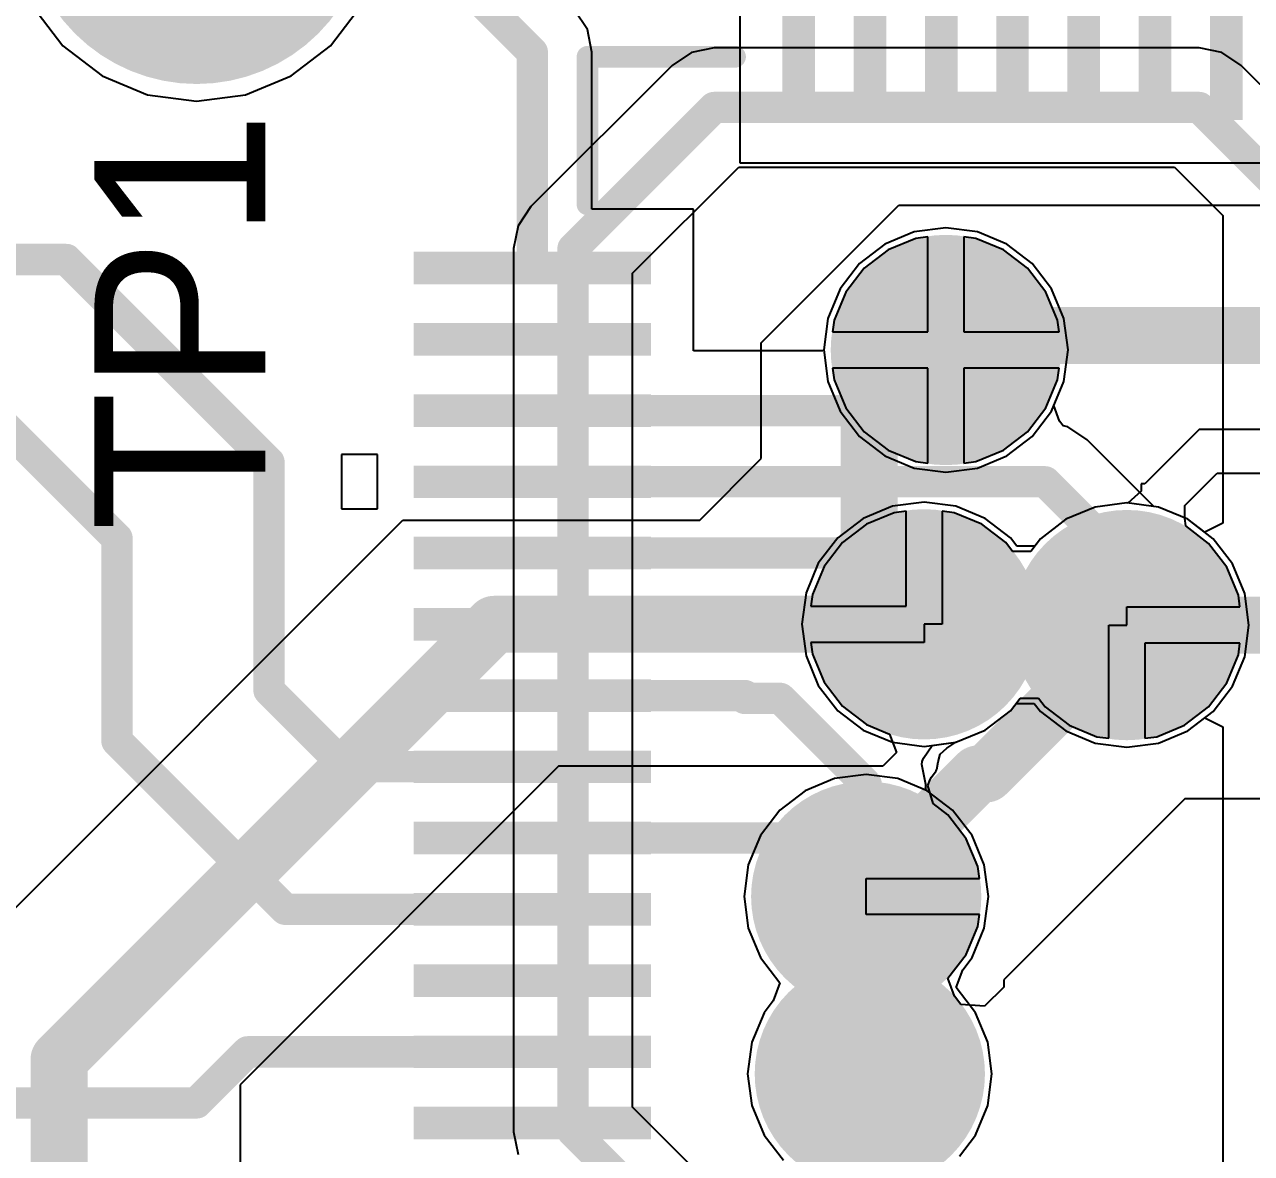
# Model space of a CAD drawing. Header units: millimetres. Extents: x -51 to 108, y 36 to 112.
# Drawn here: x 72.38 to 80.99, y 63.09 to 71.02 of the extents above; entities that cross this region are included whole.
import ezdxf

# ---------------------------------------------------------------- set-up
doc = ezdxf.new("R2010")
doc.units = ezdxf.units.MM
for name, color, linetype in [('BottomLayer', 5, 'Continuous'), ('BottomSolder', 6, 'Continuous'), ('InternalPlane1', 76, 'Continuous'), ('MidLayer1', 16, 'Continuous'), ('PadHoleLayer', 156, 'Continuous'), ('TopLayer', 1, 'Continuous'), ('TopOverlay', 2, 'Continuous'), ('TopSolder', 216, 'Continuous'), ('ViaHoleLayer', 16, 'Continuous')]:
    doc.layers.add(name, color=color, linetype=linetype)

# ---------------------------------------------------------------- blocks, each defined once
blk = doc.blocks.new('TP1_94')
at = {"layer": 'BottomLayer', "const_width": 1.016}
blk.add_lwpolyline([(-0.508, 0, 1), (0.508, 0, 1)], format="xyb", close=True, dxfattribs=at)
at = {"layer": 'BottomSolder', "const_width": 1.1176}
blk.add_lwpolyline([(-0.5588, 0, 1), (0.5588, 0, 1)], format="xyb", close=True, dxfattribs=at)
at = {"layer": 'InternalPlane1', "const_width": 0.9525}
blk.add_lwpolyline([(-0.4763, 0, 1), (0.4763, 0, 1)], format="xyb", close=True, dxfattribs=at)
at = {"layer": 'MidLayer1', "const_width": 1.016}
blk.add_lwpolyline([(-0.508, 0, 1), (0.508, 0, 1)], format="xyb", close=True, dxfattribs=at)
at = {"layer": 'PadHoleLayer', "const_width": 0.4445}
blk.add_lwpolyline([(-0.2223, 0, 1), (0.2223, 0, 1)], format="xyb", close=True, dxfattribs=at)
at = {"layer": 'TopLayer', "const_width": 1.016}
blk.add_lwpolyline([(-0.508, 0, 1), (0.508, 0, 1)], format="xyb", close=True, dxfattribs=at)
at = {"layer": 'TopOverlay'}
for points, const_width in [([(1.1179, 0, 1), (-1.1179, 0, 1)], 0.1778), ([(-1.1623, 0, 1), (-1.0734, 0, 1)], 0.0889), ([(1.0734, 0, 1), (1.1623, 0, 1)], 0.0889)]:
    blk.add_lwpolyline(points, format="xyb", close=True, dxfattribs=dict(at, const_width=const_width))
at = {"layer": 'TopSolder', "const_width": 1.1176}
blk.add_lwpolyline([(-0.5588, 0, 1), (0.5588, 0, 1)], format="xyb", close=True, dxfattribs=at)
blk = doc.blocks.new('PAG64_100')
at = {"layer": 'TopLayer'}
for points in [[(-6.4516, -0.6357), (-6.4516, -0.8643), (-4.7879, -0.6357), (-4.7879, -0.8643)], [(-6.4516, -1.1357), (-6.4516, -1.3643), (-4.7879, -1.1357), (-4.7879, -1.3643)], [(-6.4516, -1.6357), (-6.4516, -1.8643), (-4.7879, -1.6357), (-4.7879, -1.8643)], [(-6.4516, -2.1357), (-6.4516, -2.3643), (-4.7879, -2.1357), (-4.7879, -2.3643)], [(-6.4516, -2.6357), (-6.4516, -2.8643), (-4.7879, -2.6357), (-4.7879, -2.8643)], [(-6.4516, -3.1357), (-6.4516, -3.3643), (-4.7879, -3.1357), (-4.7879, -3.3643)], [(-6.4516, -3.6357), (-6.4516, -3.8643), (-4.7879, -3.6357), (-4.7879, -3.8643)], [(-3.6357, -4.7879), (-3.8643, -4.7879), (-3.6357, -6.4516), (-3.8643, -6.4516)], [(-3.1357, -4.7879), (-3.3643, -4.7879), (-3.1357, -6.4516), (-3.3643, -6.4516)], [(-2.6357, -4.7879), (-2.8643, -4.7879), (-2.6357, -6.4516), (-2.8643, -6.4516)], [(-2.1357, -4.7879), (-2.3643, -4.7879), (-2.1357, -6.4516), (-2.3643, -6.4516)], [(-1.6357, -4.7879), (-1.8643, -4.7879), (-1.6357, -6.4516), (-1.8643, -6.4516)], [(-1.1357, -4.7879), (-1.3643, -4.7879), (-1.1357, -6.4516), (-1.3643, -6.4516)], [(-0.6357, -4.7879), (-0.8643, -4.7879), (-0.6357, -6.4516), (-0.8643, -6.4516)], [(-0.1357, -4.7879), (-0.3643, -4.7879), (-0.1357, -6.4516), (-0.3643, -6.4516)], [(0.3643, -4.7879), (0.1357, -4.7879), (0.3643, -6.4516), (0.1357, -6.4516)], [(0.8643, -4.7879), (0.6357, -4.7879), (0.8643, -6.4516), (0.6357, -6.4516)], [(1.3643, -4.7879), (1.1357, -4.7879), (1.3643, -6.4516), (1.1357, -6.4516)], [(1.8643, -4.7879), (1.6357, -4.7879), (1.8643, -6.4516), (1.6357, -6.4516)], [(2.3643, -4.7879), (2.1357, -4.7879), (2.3643, -6.4516), (2.1357, -6.4516)]]:
    blk.add_solid(points, dxfattribs=at)
at = {"layer": 'TopOverlay'}
for p, q in [((-2.0595, -6.7056), (-2.4405, -6.7056)), ((-2.4405, -6.7056), (-2.4405, -6.9596)), ((-2.0595, -6.9596), (-2.0595, -6.7056)), ((-2.4405, -6.9596), (-2.0595, -6.9596))]:
    blk.add_line(p, q, dxfattribs=at)
at = {"layer": 'TopOverlay', "const_width": 0.1524}
for points in [[(-5.2324, -5.2324), (-5.2324, -4.197)], [(-4.197, -5.2324), (-5.2324, -5.2324)]]:
    blk.add_lwpolyline(points, dxfattribs=at)
at = {"layer": 'TopOverlay', "const_width": 0.0762}
for points in [[(-5.2705, -4.197, 1), (-5.1943, -4.197, 1)], [(-5.2705, -5.2324, 1), (-5.1943, -5.2324, 1)], [(-5.2705, -5.2324, 1), (-5.1943, -5.2324, 1)], [(-4.2351, -5.2324, 1), (-4.1589, -5.2324, 1)]]:
    blk.add_lwpolyline(points, format="xyb", close=True, dxfattribs=at)
at = {"layer": 'TopSolder'}
for points in [[(-6.4516, -0.6357), (-6.4516, -0.8643), (-4.7879, -0.6357), (-4.7879, -0.8643)], [(-6.4516, -1.1357), (-6.4516, -1.3643), (-4.7879, -1.1357), (-4.7879, -1.3643)], [(-6.4516, -1.6357), (-6.4516, -1.8643), (-4.7879, -1.6357), (-4.7879, -1.8643)], [(-6.4516, -2.1357), (-6.4516, -2.3643), (-4.7879, -2.1357), (-4.7879, -2.3643)], [(-6.4516, -2.6357), (-6.4516, -2.8643), (-4.7879, -2.6357), (-4.7879, -2.8643)], [(-6.4516, -3.1357), (-6.4516, -3.3643), (-4.7879, -3.1357), (-4.7879, -3.3643)], [(-6.4516, -3.6357), (-6.4516, -3.8643), (-4.7879, -3.6357), (-4.7879, -3.8643)], [(-3.6357, -4.7879), (-3.8643, -4.7879), (-3.6357, -6.4516), (-3.8643, -6.4516)], [(-3.1357, -4.7879), (-3.3643, -4.7879), (-3.1357, -6.4516), (-3.3643, -6.4516)], [(-2.6357, -4.7879), (-2.8643, -4.7879), (-2.6357, -6.4516), (-2.8643, -6.4516)], [(-2.1357, -4.7879), (-2.3643, -4.7879), (-2.1357, -6.4516), (-2.3643, -6.4516)], [(-1.6357, -4.7879), (-1.8643, -4.7879), (-1.6357, -6.4516), (-1.8643, -6.4516)], [(-1.1357, -4.7879), (-1.3643, -4.7879), (-1.1357, -6.4516), (-1.3643, -6.4516)], [(-0.6357, -4.7879), (-0.8643, -4.7879), (-0.6357, -6.4516), (-0.8643, -6.4516)], [(-0.1357, -4.7879), (-0.3643, -4.7879), (-0.1357, -6.4516), (-0.3643, -6.4516)], [(0.3643, -4.7879), (0.1357, -4.7879), (0.3643, -6.4516), (0.1357, -6.4516)], [(0.8643, -4.7879), (0.6357, -4.7879), (0.8643, -6.4516), (0.6357, -6.4516)], [(1.3643, -4.7879), (1.1357, -4.7879), (1.3643, -6.4516), (1.1357, -6.4516)], [(1.8643, -4.7879), (1.6357, -4.7879), (1.8643, -6.4516), (1.6357, -6.4516)], [(2.3643, -4.7879), (2.1357, -4.7879), (2.3643, -6.4516), (2.1357, -6.4516)]]:
    blk.add_solid(points, dxfattribs=at)

msp = doc.modelspace()

# ---------------------------------------------------------------- linework, layer by layer
at = {"layer": 'BottomLayer'}
for p, q in [((72.4343, 71.1421), (72.6452, 70.8672)), ((74.5224, 70.8672), (74.7333, 71.1421)), ((72.6452, 70.8672), (72.9201, 70.6563)), ((74.2475, 70.6563), (74.5224, 70.8672)), ((77.056, 70.8204), (76.9204, 70.7298)), ((77.216, 70.8522), (77.056, 70.8204)), ((80.6196, 70.8522), (77.216, 70.8522)), ((80.7796, 70.8204), (80.6196, 70.8522)), ((80.9152, 70.7298), (80.7796, 70.8204)), ((76.9204, 70.7298), (75.9298, 69.7392)), ((81.4994, 70.1456), (80.9152, 70.7298)), ((72.9201, 70.6563), (73.2403, 70.5237)), ((73.9273, 70.5237), (74.2475, 70.6563)), ((73.2403, 70.5237), (73.5838, 70.4784)), ((73.5838, 70.4784), (73.9273, 70.5237)), ((76.6434, 69.2704), (77.3892, 70.0162)), ((77.3892, 70.0162), (80.4464, 70.0162)), ((80.4464, 70.0162), (80.7858, 69.6768)), ((75.9298, 69.7392), (75.8392, 69.6036)), ((80.7858, 69.6768), (80.7858, 67.5162)), ((75.8392, 69.6036), (75.8074, 69.4436)), ((78.8416, 69.5897), (78.6197, 69.5605)), ((79.0635, 69.5605), (78.8416, 69.5897)), ((78.6197, 69.5605), (78.4129, 69.4749)), ((79.2703, 69.4749), (79.0635, 69.5605)), ((75.8074, 69.4436), (75.8074, 63.246)), ((78.4129, 69.4749), (78.2354, 69.3386)), ((79.4478, 69.3386), (79.2703, 69.4749)), ((78.2354, 69.3386), (78.0991, 69.1611)), ((79.5841, 69.1611), (79.4478, 69.3386)), ((76.6434, 63.4192), (76.6434, 69.2704)), ((78.0991, 69.1611), (78.0135, 68.9543)), ((79.6697, 68.9543), (79.5841, 69.1611)), ((78.0135, 68.9543), (77.9843, 68.7324)), ((79.6989, 68.7324), (79.6697, 68.9543)), ((77.9843, 68.7324), (78.0135, 68.5105)), ((79.6697, 68.5105), (79.6989, 68.7324)), ((78.0135, 68.5105), (78.0991, 68.3037)), ((79.5841, 68.3037), (79.6697, 68.5105)), ((78.0991, 68.3037), (78.2354, 68.1262)), ((79.4478, 68.1262), (79.5841, 68.3037)), ((78.2354, 68.1262), (78.4129, 67.9899)), ((79.2703, 67.9899), (79.4478, 68.1262)), ((78.4129, 67.9899), (78.6197, 67.9043)), ((79.0635, 67.9043), (79.2703, 67.9899)), ((78.6197, 67.9043), (78.8416, 67.8751)), ((78.8416, 67.8751), (79.0635, 67.9043)), ((78.4673, 67.6355), (78.2605, 67.5499)), ((78.6892, 67.6647), (78.4673, 67.6355)), ((78.9111, 67.6355), (78.6892, 67.6647)), ((79.1179, 67.5499), (78.9111, 67.6355)), ((79.8897, 67.6301), (79.6829, 67.5445)), ((80.1116, 67.6593), (79.8897, 67.6301)), ((80.3335, 67.6301), (80.1116, 67.6593)), ((80.5403, 67.5445), (80.3335, 67.6301)), ((78.2605, 67.5499), (78.083, 67.4136)), ((79.2954, 67.4136), (79.1179, 67.5499)), ((79.6829, 67.5445), (79.5054, 67.4082)), ((80.6588, 67.4535), (80.5403, 67.5445)), ((80.7858, 67.5162), (80.6588, 67.4535)), ((78.083, 67.4136), (77.9467, 67.2361)), ((79.339, 67.3569), (79.2954, 67.4136)), ((79.466, 67.3569), (79.339, 67.3569)), ((79.5054, 67.4082), (79.466, 67.3569)), ((77.9467, 67.2361), (77.8611, 67.0293)), ((77.8611, 67.0293), (77.8319, 66.8074)), ((77.8319, 66.8074), (77.8611, 66.5855)), ((77.8611, 66.5855), (77.9467, 66.3787)), ((77.9467, 66.3787), (78.083, 66.2012)), ((79.2954, 66.2012), (79.3348, 66.2525)), ((79.3348, 66.2525), (79.4618, 66.2525)), ((79.4618, 66.2525), (79.5054, 66.1958)), ((78.083, 66.2012), (78.2605, 66.0649)), ((79.1179, 66.0649), (79.2954, 66.2012)), ((79.5054, 66.1958), (79.6829, 66.0595)), ((80.5403, 66.0595), (80.6588, 66.1505)), ((80.6588, 66.1505), (80.7858, 66.0878)), ((78.2605, 66.0649), (78.4673, 65.9793)), ((78.9111, 65.9793), (79.1179, 66.0649)), ((79.6829, 66.0595), (79.8897, 65.9739)), ((80.3335, 65.9739), (80.5403, 66.0595)), ((80.7858, 66.0878), (80.7858, 62.8555)), ((78.4673, 65.9793), (78.6892, 65.9501)), ((78.6892, 65.9501), (78.9111, 65.9793)), ((79.8897, 65.9739), (80.1116, 65.9447)), ((80.1116, 65.9447), (80.3335, 65.9739)), ((78.0609, 65.7251), (77.8541, 65.6395)), ((78.2828, 65.7543), (78.0609, 65.7251)), ((78.5047, 65.7251), (78.2828, 65.7543)), ((78.7115, 65.6395), (78.5047, 65.7251)), ((77.8541, 65.6395), (77.6766, 65.5032)), ((78.889, 65.5032), (78.7115, 65.6395)), ((77.6766, 65.5032), (77.5403, 65.3257)), ((79.0253, 65.3257), (78.889, 65.5032)), ((77.5403, 65.3257), (77.4547, 65.1189)), ((79.1109, 65.1189), (79.0253, 65.3257)), ((77.4547, 65.1189), (77.4255, 64.897)), ((79.1401, 64.897), (79.1109, 65.1189)), ((77.4255, 64.897), (77.4547, 64.6751)), ((79.1109, 64.6751), (79.1401, 64.897)), ((77.4547, 64.6751), (77.5403, 64.4683)), ((79.0253, 64.4683), (79.1109, 64.6751)), ((77.5403, 64.4683), (77.6766, 64.2908)), ((78.9602, 64.3836), (79.0253, 64.4683)), ((78.9144, 64.2586), (78.9602, 64.3836)), ((77.6766, 64.2908), (77.6308, 64.1658)), ((79.0507, 64.0811), (78.9144, 64.2586)), ((77.6308, 64.1658), (77.5657, 64.0811)), ((77.5657, 64.0811), (77.4801, 63.8743)), ((79.1363, 63.8743), (79.0507, 64.0811)), ((77.4801, 63.8743), (77.4509, 63.6524)), ((79.1655, 63.6524), (79.1363, 63.8743)), ((77.4509, 63.6524), (77.4801, 63.4305)), ((79.1363, 63.4305), (79.1655, 63.6524)), ((77.635, 62.4276), (76.6434, 63.4192)), ((77.4801, 63.4305), (77.5657, 63.2237)), ((79.0507, 63.2237), (79.1363, 63.4305)), ((75.8074, 63.246), (75.8392, 63.086)), ((77.5657, 63.2237), (77.702, 63.0462)), ((78.9367, 63.0753), (79.0507, 63.2237))]:
    msp.add_line(p, q, dxfattribs=at)
at = {"layer": 'BottomLayer', "const_width": 0.22}
for points in [[(76.2254, 69.4436), (77.216, 70.4342)], [(77.216, 70.4342), (80.6196, 70.4342)], [(80.6196, 70.4342), (81.2038, 69.85)], [(76.2254, 63.246), (76.2254, 69.4436)], [(76.2254, 63.246), (77.597, 61.8744)]]:
    msp.add_lwpolyline(points, dxfattribs=at)
at = {"layer": 'BottomLayer'}
for points, const_width in [([(77.161, 70.4342, 1), (77.271, 70.4342, 1)], 0.11), ([(77.161, 70.4342, 1), (77.271, 70.4342, 1)], 0.11), ([(80.5646, 70.4342, 1), (80.6746, 70.4342, 1)], 0.11), ([(80.5646, 70.4342, 1), (80.6746, 70.4342, 1)], 0.11), ([(76.1704, 69.4436, 1), (76.2804, 69.4436, 1)], 0.11), ([(76.1704, 69.4436, 1), (76.2804, 69.4436, 1)], 0.11), ([(78.5666, 68.7324, 1), (79.1166, 68.7324, 1)], 0.55), ([(78.4142, 66.8074, 1), (78.9642, 66.8074, 1)], 0.55), ([(79.8366, 66.802, 1), (80.3866, 66.802, 1)], 0.55), ([(78.0078, 64.897, 1), (78.5578, 64.897, 1)], 0.55), ([(78.0332, 63.6524, 1), (78.5832, 63.6524, 1)], 0.55), ([(76.1704, 63.246, 1), (76.2804, 63.246, 1)], 0.11), ([(76.1704, 63.246, 1), (76.2804, 63.246, 1)], 0.11)]:
    msp.add_lwpolyline(points, format="xyb", close=True, dxfattribs=dict(at, const_width=const_width))
at = {"layer": 'BottomSolder', "const_width": 0.6516}
for points in [[(78.5158, 68.7324, 1), (79.1674, 68.7324, 1)], [(78.3634, 66.8074, 1), (79.015, 66.8074, 1)], [(79.7858, 66.802, 1), (80.4374, 66.802, 1)], [(77.957, 64.897, 1), (78.6086, 64.897, 1)], [(77.9824, 63.6524, 1), (78.634, 63.6524, 1)]]:
    msp.add_lwpolyline(points, format="xyb", close=True, dxfattribs=at)
at = {"layer": 'InternalPlane1', "const_width": 0.808}
for points in [[(78.4376, 68.7324, 1), (79.2456, 68.7324, 1)], [(78.2852, 66.8074, 1), (79.0932, 66.8074, 1)], [(79.7076, 66.802, 1), (80.5156, 66.802, 1)], [(77.8788, 64.897, 1), (78.6868, 64.897, 1)], [(77.9042, 63.6524, 1), (78.7122, 63.6524, 1)]]:
    msp.add_lwpolyline(points, format="xyb", close=True, dxfattribs=at)
at = {"layer": 'MidLayer1'}
for p, q in [((77.5462, 68.7832), (78.5114, 69.7484)), ((78.5114, 69.7484), (84.582, 69.7484)), ((78.6317, 69.5157), (78.4361, 69.4347)), ((78.7146, 69.5266), (78.6317, 69.5157)), ((78.7146, 68.8594), (78.7146, 69.5266)), ((79.0515, 69.5157), (78.9686, 69.5266)), ((78.9686, 69.5266), (78.9686, 68.8594)), ((79.2471, 69.4347), (79.0515, 69.5157)), ((78.4361, 69.4347), (78.2682, 69.3058)), ((79.415, 69.3058), (79.2471, 69.4347)), ((78.2682, 69.3058), (78.1393, 69.1379)), ((79.5439, 69.1379), (79.415, 69.3058)), ((78.1393, 69.1379), (78.0583, 68.9423)), ((79.6249, 68.9423), (79.5439, 69.1379)), ((78.0583, 68.9423), (78.0474, 68.8594)), ((79.6358, 68.8594), (79.6249, 68.9423)), ((78.0474, 68.8594), (78.7146, 68.8594)), ((78.9686, 68.8594), (79.6358, 68.8594)), ((77.5462, 67.9704), (77.5462, 68.7832)), ((78.7146, 68.6054), (78.0474, 68.6054)), ((78.0474, 68.6054), (78.0583, 68.5225)), ((78.7146, 67.9382), (78.7146, 68.6054)), ((79.6358, 68.6054), (78.9686, 68.6054)), ((78.9686, 68.6054), (78.9686, 67.9382)), ((79.6249, 68.5225), (79.6358, 68.6054)), ((78.0583, 68.5225), (78.1393, 68.3269)), ((79.5439, 68.3269), (79.6249, 68.5225)), ((78.1393, 68.3269), (78.2682, 68.159)), ((79.415, 68.159), (79.5439, 68.3269)), ((78.2682, 68.159), (78.4361, 68.0301)), ((79.2471, 68.0301), (79.415, 68.159)), ((80.6196, 68.1736), (80.2386, 67.7926)), ((83.7692, 68.1736), (80.6196, 68.1736)), ((78.4361, 68.0301), (78.6317, 67.9491)), ((79.0515, 67.9491), (79.2471, 68.0301)), ((77.1144, 67.5386), (77.5462, 67.9704)), ((78.6317, 67.9491), (78.7146, 67.9382)), ((78.9686, 67.9382), (79.0515, 67.9491)), ((80.5194, 67.6408), (80.7463, 67.8677)), ((80.7463, 67.8677), (83.6425, 67.8677)), ((80.2386, 67.7926), (80.2132, 67.7926)), ((80.2132, 67.7926), (80.2132, 67.7423)), ((80.2132, 67.7423), (80.1177, 67.6585)), ((78.4793, 67.5907), (78.2837, 67.5097)), ((78.5622, 67.6016), (78.4793, 67.5907)), ((78.5622, 66.9344), (78.5622, 67.6016)), ((78.8991, 67.5907), (78.8162, 67.6016)), ((78.8162, 67.6016), (78.8162, 66.8074)), ((79.0947, 67.5097), (78.8991, 67.5907)), ((79.8897, 67.6301), (79.6829, 67.5445)), ((80.1116, 67.6593), (79.8897, 67.6301)), ((80.1177, 67.6585), (80.1116, 67.6593)), ((80.5179, 67.551), (80.5194, 67.6408)), ((71.5264, 64.0334), (75.0316, 67.5386)), ((75.0316, 67.5386), (77.1144, 67.5386)), ((78.2837, 67.5097), (78.1158, 67.3808)), ((79.2626, 67.3808), (79.0947, 67.5097)), ((79.6829, 67.5445), (79.5054, 67.4082)), ((80.5253, 67.498), (80.5179, 67.551)), ((80.685, 67.3754), (80.5253, 67.498)), ((78.1158, 67.3808), (77.9869, 67.2129)), ((79.31, 67.3191), (79.2626, 67.3808)), ((79.5054, 67.4082), (79.437, 67.3191)), ((80.8139, 67.2075), (80.685, 67.3754)), ((79.437, 67.3191), (79.31, 67.3191)), ((77.9869, 67.2129), (77.9059, 67.0173)), ((80.8949, 67.0119), (80.8139, 67.2075)), ((77.9059, 67.0173), (77.895, 66.9344)), ((80.9058, 66.929), (80.8949, 67.0119)), ((77.895, 66.9344), (78.5622, 66.9344)), ((80.1116, 66.802), (80.1116, 66.929)), ((80.1116, 66.929), (80.9058, 66.929)), ((78.8162, 66.8074), (78.6892, 66.8074)), ((78.6892, 66.8074), (78.6892, 66.6804)), ((79.9846, 66.0078), (79.9846, 66.802)), ((79.9846, 66.802), (80.1116, 66.802)), ((78.6892, 66.6804), (77.895, 66.6804)), ((77.895, 66.6804), (77.9059, 66.5975)), ((80.9058, 66.675), (80.2386, 66.675)), ((80.2386, 66.675), (80.2386, 66.0078)), ((80.8949, 66.5921), (80.9058, 66.675)), ((77.9059, 66.5975), (77.9869, 66.4019)), ((80.8139, 66.3965), (80.8949, 66.5921)), ((77.9869, 66.4019), (78.1158, 66.234)), ((80.685, 66.2286), (80.8139, 66.3965)), ((78.1158, 66.234), (78.2837, 66.1051)), ((79.2954, 66.2012), (79.3638, 66.2903)), ((79.3638, 66.2903), (79.4908, 66.2903)), ((79.4908, 66.2903), (79.5382, 66.2286)), ((79.5382, 66.2286), (79.7061, 66.0997)), ((80.5171, 66.0997), (80.685, 66.2286)), ((79.1179, 66.0649), (79.2954, 66.2012)), ((78.2837, 66.1051), (78.4467, 66.0376)), ((78.9111, 65.9793), (79.1179, 66.0649)), ((79.7061, 66.0997), (79.9017, 66.0187)), ((80.3215, 66.0187), (80.5171, 66.0997)), ((78.4467, 66.0376), (78.4954, 65.9068)), ((78.8475, 65.9373), (78.9111, 65.9793)), ((79.9017, 66.0187), (79.9846, 66.0078)), ((80.2386, 66.0078), (80.3215, 66.0187)), ((78.4954, 65.9068), (78.4, 65.8114)), ((78.7886, 65.8429), (78.8011, 65.8957)), ((78.8011, 65.8957), (78.8475, 65.9373)), ((76.1238, 65.8114), (73.8886, 63.5762)), ((78.4, 65.8114), (76.1238, 65.8114)), ((78.7736, 65.7796), (78.7749, 65.7851)), ((78.7749, 65.7851), (78.778, 65.7897)), ((78.778, 65.7897), (78.7886, 65.8429)), ((78.7157, 65.6765), (78.7308, 65.7191)), ((78.7308, 65.7191), (78.7418, 65.7356)), ((78.7418, 65.7356), (78.7736, 65.7796)), ((78.7516, 65.5507), (78.7157, 65.6765)), ((78.8562, 65.4704), (78.7516, 65.5507)), ((80.518, 65.5828), (79.248, 64.3128)), ((81.9912, 65.5828), (80.518, 65.5828)), ((78.9851, 65.3025), (78.8562, 65.4704)), ((79.0661, 65.1069), (78.9851, 65.3025)), ((79.077, 65.024), (79.0661, 65.1069)), ((78.2828, 64.77), (78.2828, 65.024)), ((78.2828, 65.024), (79.077, 65.024)), ((79.077, 64.77), (78.2828, 64.77)), ((79.0661, 64.6871), (79.077, 64.77)), ((78.9851, 64.4915), (79.0661, 64.6871)), ((78.8562, 64.3236), (78.9851, 64.4915)), ((78.9023, 64.1989), (78.8562, 64.3236)), ((79.248, 64.262), (79.1133, 64.1273)), ((79.248, 64.3128), (79.248, 64.262)), ((78.947, 64.1406), (78.9023, 64.1989)), ((79.1133, 64.1273), (78.947, 64.1406)), ((73.8886, 63.5762), (73.8886, 62.611))]:
    msp.add_line(p, q, dxfattribs=at)
for points, const_width in [([(78.5666, 68.7324, 1), (79.1166, 68.7324, 1)], 0.55), ([(78.8432, 68.834, 1), (79.0432, 68.834, 1)], 0.2), ([(78.8432, 68.834, 1), (79.0432, 68.834, 1)], 0.2), ([(78.7416, 68.7324, 1), (78.9416, 68.7324, 1)], 0.2), ([(78.7416, 68.7324, 1), (78.9416, 68.7324, 1)], 0.2), ([(78.2028, 68.1936, 1), (78.4028, 68.1936, 1)], 0.2), ([(78.2028, 68.1936, 1), (78.4028, 68.1936, 1)], 0.2), ([(78.4142, 66.8074, 1), (78.9642, 66.8074, 1)], 0.55), ([(79.8366, 66.802, 1), (80.3866, 66.802, 1)], 0.55), ([(75.572, 66.8074, 1), (75.772, 66.8074, 1)], 0.2), ([(75.572, 66.8074, 1), (75.772, 66.8074, 1)], 0.2), ([(78.2028, 66.8074, 1), (78.4028, 66.8074, 1)], 0.2), ([(78.2028, 66.8074, 1), (78.4028, 66.8074, 1)], 0.2), ([(78.2028, 66.8074, 1), (78.4028, 66.8074, 1)], 0.2), ([(78.5892, 66.8074, 1), (78.7892, 66.8074, 1)], 0.2), ([(80.0116, 66.802, 1), (80.2116, 66.802, 1)], 0.2), ([(80.0116, 66.802, 1), (80.2116, 66.802, 1)], 0.2), ([(80.0116, 66.7449, 1), (80.2116, 66.7449, 1)], 0.2), ([(80.0116, 66.7449, 1), (80.2116, 66.7449, 1)], 0.2), ([(78.967, 65.7574, 1), (79.167, 65.7574, 1)], 0.2), ([(78.967, 65.7574, 1), (79.167, 65.7574, 1)], 0.2), ([(79.0241, 65.7574, 1), (79.2241, 65.7574, 1)], 0.2), ([(79.0241, 65.7574, 1), (79.2241, 65.7574, 1)], 0.2), ([(78.0078, 64.897, 1), (78.5578, 64.897, 1)], 0.55), ([(78.1828, 64.9732, 1), (78.3828, 64.9732, 1)], 0.2), ([(78.1828, 64.9732, 1), (78.3828, 64.9732, 1)], 0.2), ([(78.1828, 64.897, 1), (78.3828, 64.897, 1)], 0.2), ([(78.1828, 64.897, 1), (78.3828, 64.897, 1)], 0.2), ([(78.0332, 63.6524, 1), (78.5832, 63.6524, 1)], 0.55), ([(72.5186, 63.754, 1), (72.7186, 63.754, 1)], 0.2), ([(72.5186, 63.754, 1), (72.7186, 63.754, 1)], 0.2), ([(78.1828, 63.6778, 1), (78.3828, 63.6778, 1)], 0.2), ([(78.1828, 63.6778, 1), (78.3828, 63.6778, 1)], 0.2), ([(78.2082, 63.6524, 1), (78.4082, 63.6524, 1)], 0.2)]:
    msp.add_lwpolyline(points, format="xyb", close=True, dxfattribs=dict(at, const_width=const_width))
at = {"layer": 'MidLayer1', "const_width": 0.4}
for points in [[(78.8416, 68.7324), (78.9432, 68.834)], [(78.9432, 68.834), (84.0232, 68.834)], [(78.3028, 68.1936), (78.8416, 68.7324)], [(78.3028, 66.8074), (78.3028, 68.1936)], [(72.6186, 63.754), (75.672, 66.8074)], [(75.672, 66.8074), (78.3028, 66.8074)], [(78.3028, 66.8074), (78.6892, 66.8074)], [(80.1116, 66.7449), (80.1116, 66.802)], [(80.1116, 66.802), (82.6008, 66.802)], [(79.1241, 65.7574), (80.1116, 66.7449)], [(78.2828, 64.9732), (79.067, 65.7574)], [(79.067, 65.7574), (79.1241, 65.7574)], [(78.2828, 64.897), (78.2828, 64.9732)], [(78.2828, 63.6778), (78.2828, 64.897)], [(72.6186, 55.2958), (72.6186, 63.754)], [(78.2828, 63.6778), (78.3082, 63.6524)]]:
    msp.add_lwpolyline(points, dxfattribs=at)
at = {"layer": 'TopLayer'}
for p, q in [((77.3951, 71.1584), (77.3951, 70.0453)), ((76.3259, 70.9815), (76.2352, 71.1171)), ((76.3577, 70.8216), (76.3259, 70.9815)), ((76.3577, 69.7217), (76.3577, 70.8216)), ((77.3951, 70.0453), (83.5406, 70.0453)), ((77.0715, 69.7217), (76.3577, 69.7217)), ((77.0715, 68.7254), (77.0715, 69.7217)), ((78.8416, 69.5897), (78.6197, 69.5605)), ((79.0635, 69.5605), (78.8416, 69.5897)), ((78.6197, 69.5605), (78.4129, 69.4749)), ((79.2703, 69.4749), (79.0635, 69.5605)), ((78.4129, 69.4749), (78.2354, 69.3386)), ((79.4478, 69.3386), (79.2703, 69.4749)), ((78.2354, 69.3386), (78.0991, 69.1611)), ((79.5841, 69.1611), (79.4478, 69.3386)), ((78.0991, 69.1611), (78.0135, 68.9543)), ((79.6697, 68.9543), (79.5841, 69.1611)), ((78.0135, 68.9543), (77.9843, 68.7324)), ((79.6989, 68.7324), (79.6697, 68.9543)), ((77.9782, 68.7254), (77.0715, 68.7254)), ((77.9843, 68.7324), (77.9782, 68.7254)), ((79.6697, 68.5105), (79.6989, 68.7324)), ((79.6002, 68.3426), (79.6697, 68.5105)), ((79.6388, 68.2335), (79.6002, 68.3426)), ((79.6647, 68.2002), (79.6388, 68.2335)), ((79.698, 68.1936), (79.6647, 68.2002)), ((79.8336, 68.103), (79.698, 68.1936)), ((80.3024, 67.6342), (79.8336, 68.103)), ((80.3335, 67.6301), (80.3024, 67.6342)), ((80.5403, 67.5445), (80.3335, 67.6301)), ((80.7178, 67.4082), (80.5403, 67.5445)), ((80.8541, 67.2307), (80.7178, 67.4082)), ((80.9397, 67.0239), (80.8541, 67.2307)), ((80.9689, 66.802), (80.9397, 67.0239)), ((80.9397, 66.5801), (80.9689, 66.802)), ((80.8541, 66.3733), (80.9397, 66.5801)), ((80.7178, 66.1958), (80.8541, 66.3733)), ((79.2954, 66.2012), (79.3348, 66.2525)), ((79.3348, 66.2525), (79.4618, 66.2525)), ((79.4618, 66.2525), (79.5054, 66.1958)), ((79.1179, 66.0649), (79.2954, 66.2012)), ((79.5054, 66.1958), (79.6829, 66.0595)), ((80.5403, 66.0595), (80.7178, 66.1958)), ((78.9111, 65.9793), (79.1179, 66.0649)), ((79.6829, 66.0595), (79.8897, 65.9739)), ((80.3335, 65.9739), (80.5403, 66.0595)), ((78.6848, 65.8675), (78.7461, 65.9576)), ((78.7461, 65.9576), (78.9111, 65.9793)), ((79.8897, 65.9739), (80.1116, 65.9447)), ((80.1116, 65.9447), (80.3335, 65.9739)), ((78.6756, 65.8446), (78.6848, 65.8675)), ((78.673, 65.8243), (78.6756, 65.8446)), ((78.7008, 65.6844), (78.673, 65.8243)), ((78.7008, 65.6439), (78.7008, 65.6844)), ((78.7115, 65.6395), (78.7008, 65.6439)), ((78.889, 65.5032), (78.7115, 65.6395)), ((79.0253, 65.3257), (78.889, 65.5032)), ((79.1109, 65.1189), (79.0253, 65.3257)), ((79.1401, 64.897), (79.1109, 65.1189)), ((79.1109, 64.6751), (79.1401, 64.897)), ((79.0253, 64.4683), (79.1109, 64.6751)), ((78.9602, 64.3836), (79.0253, 64.4683)), ((78.9144, 64.2586), (78.9602, 64.3836)), ((79.0507, 64.0811), (78.9144, 64.2586)), ((79.1363, 63.8743), (79.0507, 64.0811)), ((79.1655, 63.6524), (79.1363, 63.8743)), ((79.1363, 63.4305), (79.1655, 63.6524)), ((79.0507, 63.2237), (79.1363, 63.4305)), ((78.9367, 63.0753), (79.0507, 63.2237))]:
    msp.add_line(p, q, dxfattribs=at)
at = {"layer": 'TopLayer', "const_width": 0.22}
for points in [[(74.9554, 71.8058), (75.9397, 70.8216)], [(75.9397, 69.3074), (75.9397, 70.8216)], [(69.5198, 69.3674), (72.6694, 69.3674)], [(72.6694, 69.3674), (74.0918, 67.945)], [(78.4166, 68.3074), (78.8416, 68.7324)], [(75.9397, 68.3074), (78.4166, 68.3074)], [(72.2376, 68.199), (73.025, 67.4116)], [(74.0918, 66.3448), (74.0918, 67.945)], [(75.9397, 67.8074), (79.538, 67.8074)], [(79.538, 67.8074), (80.1116, 67.2338)], [(73.025, 65.9892), (73.025, 67.4116)], [(75.9397, 67.3074), (78.1076, 67.3074)], [(78.1076, 67.3074), (78.6892, 66.8074)], [(80.1116, 66.802), (80.1116, 67.2338)], [(75.9397, 66.8074), (78.6892, 66.8074)], [(74.0918, 66.3448), (74.6292, 65.8074)], [(75.9397, 66.3074), (77.4312, 66.3074)], [(77.4312, 66.2874), (77.6798, 66.2874)], [(77.6798, 66.2874), (78.2828, 65.6844)], [(73.025, 65.9892), (74.2068, 64.8074)], [(74.6292, 65.8074), (75.9397, 65.8074)], [(78.2828, 64.897), (78.2828, 65.6844)], [(75.9397, 65.3074), (77.8724, 65.3074)], [(77.8724, 65.3074), (78.2828, 64.897)], [(74.2068, 64.8074), (75.9397, 64.8074)], [(73.5838, 63.4492), (73.942, 63.8074)], [(73.942, 63.8074), (75.9397, 63.8074)], [(78.3082, 62.2808), (78.3082, 63.6524)], [(70.0786, 63.4492), (73.5838, 63.4492)]]:
    msp.add_lwpolyline(points, dxfattribs=at)
at = {"layer": 'TopLayer'}
for points, const_width in [([(75.8847, 70.8216, 1), (75.9946, 70.8216, 1)], 0.11), ([(75.8847, 70.8216, 1), (75.9946, 70.8216, 1)], 0.11), ([(72.6144, 69.3674, 1), (72.7244, 69.3674, 1)], 0.11), ([(72.6144, 69.3674, 1), (72.7244, 69.3674, 1)], 0.11), ([(75.8847, 69.3074, 1), (75.9946, 69.3074, 1)], 0.11), ([(78.5666, 68.7324, 1), (79.1166, 68.7324, 1)], 0.55), ([(78.7866, 68.7324, 1), (78.8966, 68.7324, 1)], 0.11), ([(75.8847, 68.3074, 1), (75.9946, 68.3074, 1)], 0.11), ([(78.3616, 68.3074, 1), (78.4716, 68.3074, 1)], 0.11), ([(78.3616, 68.3074, 1), (78.4716, 68.3074, 1)], 0.11), ([(74.0368, 67.945, 1), (74.1468, 67.945, 1)], 0.11), ([(74.0368, 67.945, 1), (74.1468, 67.945, 1)], 0.11), ([(75.8847, 67.8074, 1), (75.9946, 67.8074, 1)], 0.11), ([(79.483, 67.8074, 1), (79.593, 67.8074, 1)], 0.11), ([(79.483, 67.8074, 1), (79.593, 67.8074, 1)], 0.11), ([(72.97, 67.4116, 1), (73.08, 67.4116, 1)], 0.11), ([(72.97, 67.4116, 1), (73.08, 67.4116, 1)], 0.11), ([(75.8847, 67.3074, 1), (75.9946, 67.3074, 1)], 0.11), ([(78.0526, 67.3074, 1), (78.1626, 67.3074, 1)], 0.11), ([(78.0526, 67.3074, 1), (78.1626, 67.3074, 1)], 0.11), ([(78.4142, 66.8074, 1), (78.9642, 66.8074, 1)], 0.55), ([(79.8366, 66.802, 1), (80.3866, 66.802, 1)], 0.55), ([(80.0566, 67.2338, 1), (80.1666, 67.2338, 1)], 0.11), ([(80.0566, 67.2338, 1), (80.1666, 67.2338, 1)], 0.11), ([(75.8847, 66.8074, 1), (75.9946, 66.8074, 1)], 0.11), ([(78.6342, 66.8074, 1), (78.7442, 66.8074, 1)], 0.11), ([(78.6342, 66.8074, 1), (78.7442, 66.8074, 1)], 0.11), ([(80.0566, 66.802, 1), (80.1666, 66.802, 1)], 0.11), ([(74.0368, 66.3448, 1), (74.1468, 66.3448, 1)], 0.11), ([(74.0368, 66.3448, 1), (74.1468, 66.3448, 1)], 0.11), ([(75.8847, 66.3074, 1), (75.9946, 66.3074, 1)], 0.11), ([(77.3762, 66.3074, 1), (77.4862, 66.3074, 1)], 0.11), ([(77.3762, 66.2874, 1), (77.4862, 66.2874, 1)], 0.11), ([(77.6248, 66.2874, 1), (77.7348, 66.2874, 1)], 0.11), ([(77.6248, 66.2874, 1), (77.7348, 66.2874, 1)], 0.11), ([(72.97, 65.9892, 1), (73.08, 65.9892, 1)], 0.11), ([(72.97, 65.9892, 1), (73.08, 65.9892, 1)], 0.11), ([(74.5742, 65.8074, 1), (74.6842, 65.8074, 1)], 0.11), ([(74.5742, 65.8074, 1), (74.6842, 65.8074, 1)], 0.11), ([(75.8847, 65.8074, 1), (75.9946, 65.8074, 1)], 0.11), ([(78.2278, 65.6844, 1), (78.3378, 65.6844, 1)], 0.11), ([(78.2278, 65.6844, 1), (78.3378, 65.6844, 1)], 0.11), ([(78.0078, 64.897, 1), (78.5578, 64.897, 1)], 0.55), ([(75.8847, 65.3074, 1), (75.9946, 65.3074, 1)], 0.11), ([(77.8174, 65.3074, 1), (77.9274, 65.3074, 1)], 0.11), ([(77.8174, 65.3074, 1), (77.9274, 65.3074, 1)], 0.11), ([(78.2278, 64.897, 1), (78.3378, 64.897, 1)], 0.11), ([(78.2278, 64.897, 1), (78.3378, 64.897, 1)], 0.11), ([(74.1518, 64.8074, 1), (74.2618, 64.8074, 1)], 0.11), ([(74.1518, 64.8074, 1), (74.2618, 64.8074, 1)], 0.11), ([(75.8847, 64.8074, 1), (75.9946, 64.8074, 1)], 0.11), ([(78.0332, 63.6524, 1), (78.5832, 63.6524, 1)], 0.55), ([(73.887, 63.8074, 1), (73.997, 63.8074, 1)], 0.11), ([(73.887, 63.8074, 1), (73.997, 63.8074, 1)], 0.11), ([(75.8847, 63.8074, 1), (75.9946, 63.8074, 1)], 0.11), ([(78.2532, 63.6524, 1), (78.3632, 63.6524, 1)], 0.11), ([(73.5288, 63.4492, 1), (73.6388, 63.4492, 1)], 0.11), ([(73.5288, 63.4492, 1), (73.6388, 63.4492, 1)], 0.11)]:
    msp.add_lwpolyline(points, format="xyb", close=True, dxfattribs=dict(at, const_width=const_width))
at = {"layer": 'TopSolder', "const_width": 0.6516}
for points in [[(78.5158, 68.7324, 1), (79.1674, 68.7324, 1)], [(78.3634, 66.8074, 1), (79.015, 66.8074, 1)], [(79.7858, 66.802, 1), (80.4374, 66.802, 1)], [(77.957, 64.897, 1), (78.6086, 64.897, 1)], [(77.9824, 63.6524, 1), (78.634, 63.6524, 1)]]:
    msp.add_lwpolyline(points, format="xyb", close=True, dxfattribs=at)
at = {"layer": 'ViaHoleLayer', "const_width": 0.3}
for points in [[(78.6916, 68.7324, 1), (78.9916, 68.7324, 1)], [(78.5392, 66.8074, 1), (78.8392, 66.8074, 1)], [(79.9616, 66.802, 1), (80.2616, 66.802, 1)], [(78.1328, 64.897, 1), (78.4328, 64.897, 1)], [(78.1582, 63.6524, 1), (78.4582, 63.6524, 1)]]:
    msp.add_lwpolyline(points, format="xyb", close=True, dxfattribs=at)

# ---------------------------------------------------------------- block references
msp.add_blockref('TP1_94', (73.5838, 71.8058))
at = {"rotation": 270}
msp.add_blockref('PAG64_100', (81.5594, 65.5574), dxfattribs=at)

# ---------------------------------------------------------------- texts
at = {"layer": 'TopOverlay'}
msp.add_text('TP1', height=1.2, rotation=90, dxfattribs=at).set_placement((74.0664, 67.4624))

doc.saveas('drawing.dxf')
